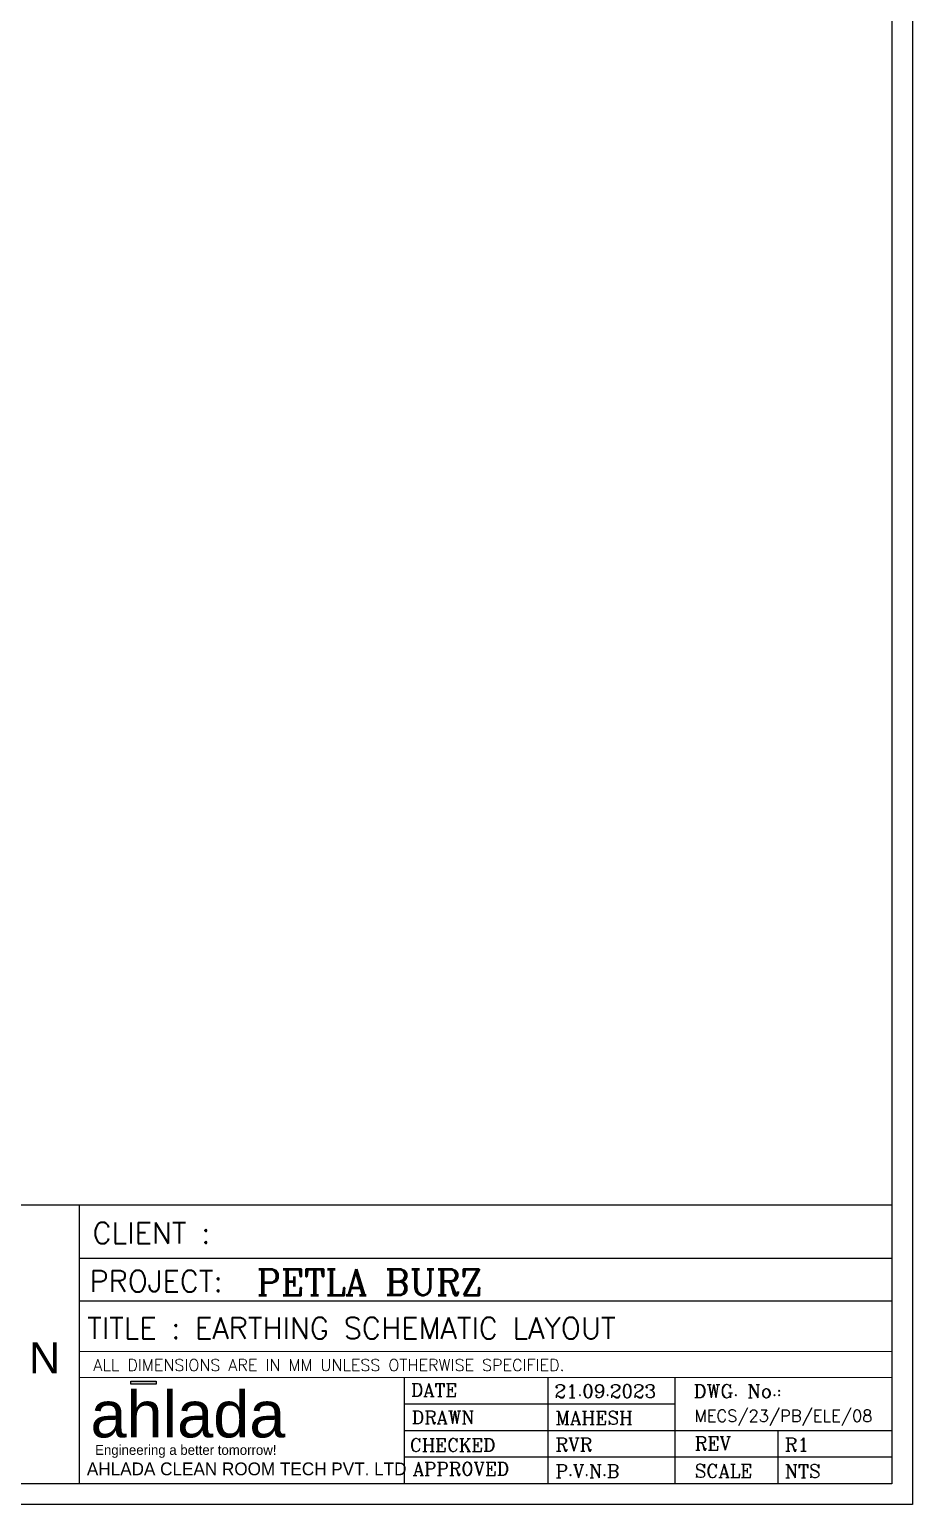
# Model space of a CAD drawing. Header units: millimetres. Extents: x 1380494 to 2061523, y -305664 to -174999.
# Drawn here: x 1590335 to 1600251, y -268091 to -251520 of the extents above; entities that cross this region are included whole.
import ezdxf
from ezdxf.enums import TextEntityAlignment as Align

# ---------------------------------------------------------------- set-up
doc = ezdxf.new("R2010")
doc.units = ezdxf.units.MM
doc.header["$LTSCALE"] = 600
doc.header["$MEASUREMENT"] = 0
doc.layers.add('HATCH', color=8, linetype='Continuous', lineweight=5)
doc.layers.add('TITLE', color=7, linetype='Continuous')
doc.styles.add('ARIAL', font='arial.ttf')
doc.styles.add('FS-ARIAL', font='arial.ttf')
doc.styles.add('IRFAN', font='romans.shx')
doc.styles.add('RAGHAV', font='')
doc.styles.add('sudheer', font='romanc.shx')
doc.styles.get('RAGHAV').set_extended_font_data('Sakkal Majalla')

# ---------------------------------------------------------------- blocks, each defined once
blk = doc.blocks.new('Logo')
h = blk.add_hatch(color=134)
h.dxf.hatch_style = 1
h.paths.add_polyline_path([(7.31, 6.26), (4.47, 6.26), (4.47, 5.93), (7.31, 5.93)])
at = {"color": 134}
blk.add_lwpolyline([(4.47, 6.26), (7.31, 6.26), (7.31, 5.93), (4.47, 5.93)], close=True, dxfattribs=at)
at = {"color": 134, "style": 'FS-ARIAL'}
blk.add_text('ahlada', height=5.161, dxfattribs=at).set_placement((0, 0))
at = {"color": 8, "style": 'RAGHAV'}
blk.add_text('Engineering a better tomorrow!', height=1.0969, dxfattribs=at).set_placement((0.52, -1.94))

msp = doc.modelspace()

# ---------------------------------------------------------------- linework, layer by layer
for p, q in [((1600018.6692, -264730.2402), (1582880.2285, -264730.2402)), ((1590895.2761, -267859.6109), (1590895.2761, -264730.2402)), ((1600018.6692, -265327.9154), (1590895.2761, -265327.9154)), ((1600018.6692, -265806.1073), (1590895.2761, -265806.1073)), ((1594544.2693, -267859.6109), (1594544.2693, -266663.221)), ((1596157.517, -267859.6109), (1596157.517, -266663.221)), ((1597581.2871, -266663.221), (1597581.2871, -267859.6109)), ((1597581.2871, -266962.3848), (1594544.2693, -266962.3848)), ((1594544.2693, -267261.5486), (1600018.6692, -267261.5486)), ((1598742.5735, -267859.6109), (1598742.5735, -267261.5486)), ((1600018.6692, -267560.5798), (1594544.2693, -267560.5798))]:
    msp.add_line(p, q)
at = {"lineweight": 9, "extrusion": (0, 0, -1)}
for p, q in [((1600018.6692, -266372.1036), (1590895.2761, -266372.1036)), ((1600018.6692, -266663.221), (1590895.2761, -266663.221))]:
    msp.add_line(p, q, dxfattribs=at)
at = {"color": 7}
msp.add_line((1600018.6692, -267859.6109), (1590895.2761, -267859.6109), dxfattribs=at)
for points in [[(1600250.5016, -236080.0227), (1600250.5016, -268091.4434), (1555169.2964, -268091.4434), (1555169.2964, -236080.0227)], [(1600018.6692, -236311.8551), (1600018.6692, -267859.6109), (1555401.1288, -267859.6109), (1555401.1288, -236311.8551)]]:
    msp.add_lwpolyline(points, close=True)
at = {"layer": 'HATCH', "color": 7}
msp.add_line((1600018.6692, -264729.4927), (1600018.6692, -267859.6109), dxfattribs=at)

# ---------------------------------------------------------------- block references
at = {"xscale": 101.1023270725439, "yscale": 101.1023270725439, "zscale": 101.1023270725439}
msp.add_blockref('Logo', (1591019.5346, -267337.8327), dxfattribs=at)

# ---------------------------------------------------------------- texts
at = {"lineweight": 9}
for s, height, style, p in [('CLIENT :', 239.14644, 'IRFAN', (1591042.5386, -265160.9351)), ('PROJECT:', 239.14644, 'IRFAN', (1591007.5108, -265702.4887)), ('PETLA BURZ', 290.39591, 'sudheer', (1592884.5628, -265739.1538))]:
    msp.add_text(s, height=height, dxfattribs=dict(at, style=style)).set_placement(p)
at = {"lineweight": 9, "extrusion": (0, 0, -1), "style": 'IRFAN', "text_generation_flag": 2}
for s, height, p in [('TITLE : EARTHING SCHEMATIC LAYOUT', 239.146439, (-1590982.6711, -266229.6123)), ('ALL DIMENSIONS ARE IN MM UNLESS OTHERWISE SPECIFIED.', 131.024786, (-1591053.2477, -266590.8065))]:
    msp.add_text(s, height=height, dxfattribs=at).set_placement(p)
at = {"color": 64, "style": 'sudheer'}
for s, p in [('DATE', (1594877.4067, -266804.268)), ('DRAWN ', (1595030.0702, -267111.9337)), ('CHECKED', (1595086.5146, -267423.4581)), ('APPROVED', (1595179.8242, -267690.0823))]:
    msp.add_text(s, height=147.65769, dxfattribs=at).set_placement(p, align=Align.MIDDLE_CENTER)
at = {"color": 6, "style": 'sudheer'}
for s, p in [('21.09.2023', (1596230.998, -266893.6691)), ('MAHESH', (1596241.4678, -267193.5927)), ('RVR', (1596241.4678, -267492.7565)), ('R1', (1598816.4942, -267492.7565)), ('P.V.N.B', (1596241.4678, -267791.7877)), ('NTS', (1598816.4942, -267791.7877))]:
    msp.add_text(s, height=151.10532, dxfattribs=at).set_placement(p)
at = {"color": 64, "style": 'sudheer'}
for s, p in [('DWG. No.:', (1597794.2453, -266893.6836)), ('REV', (1597804.1711, -267479.588)), ('SCALE', (1597804.1711, -267789.9714))]:
    msp.add_text(s, height=151.10532, dxfattribs=at).set_placement(p)
at = {"color": 6, "style": 'sudheer'}
msp.add_text('MECS/23/PB/ELE/08', height=133.541653, dxfattribs=at).set_placement((1598801.6114, -267162.5723), align=Align.CENTER)
at = {"color": 134, "style": 'RAGHAV'}
msp.add_text('AHLADA CLEAN ROOM TECH PVT. LTD', height=143.744511, dxfattribs=at).set_placement((1590979.2978, -267763.0034))
at = {"layer": 'TITLE', "color": 5, "style": 'ARIAL'}
msp.add_text('N', height=346.8445, rotation=180, dxfattribs=at).set_placement((1590679.0967, -266270.3661, 0))

doc.saveas('drawing.dxf')
